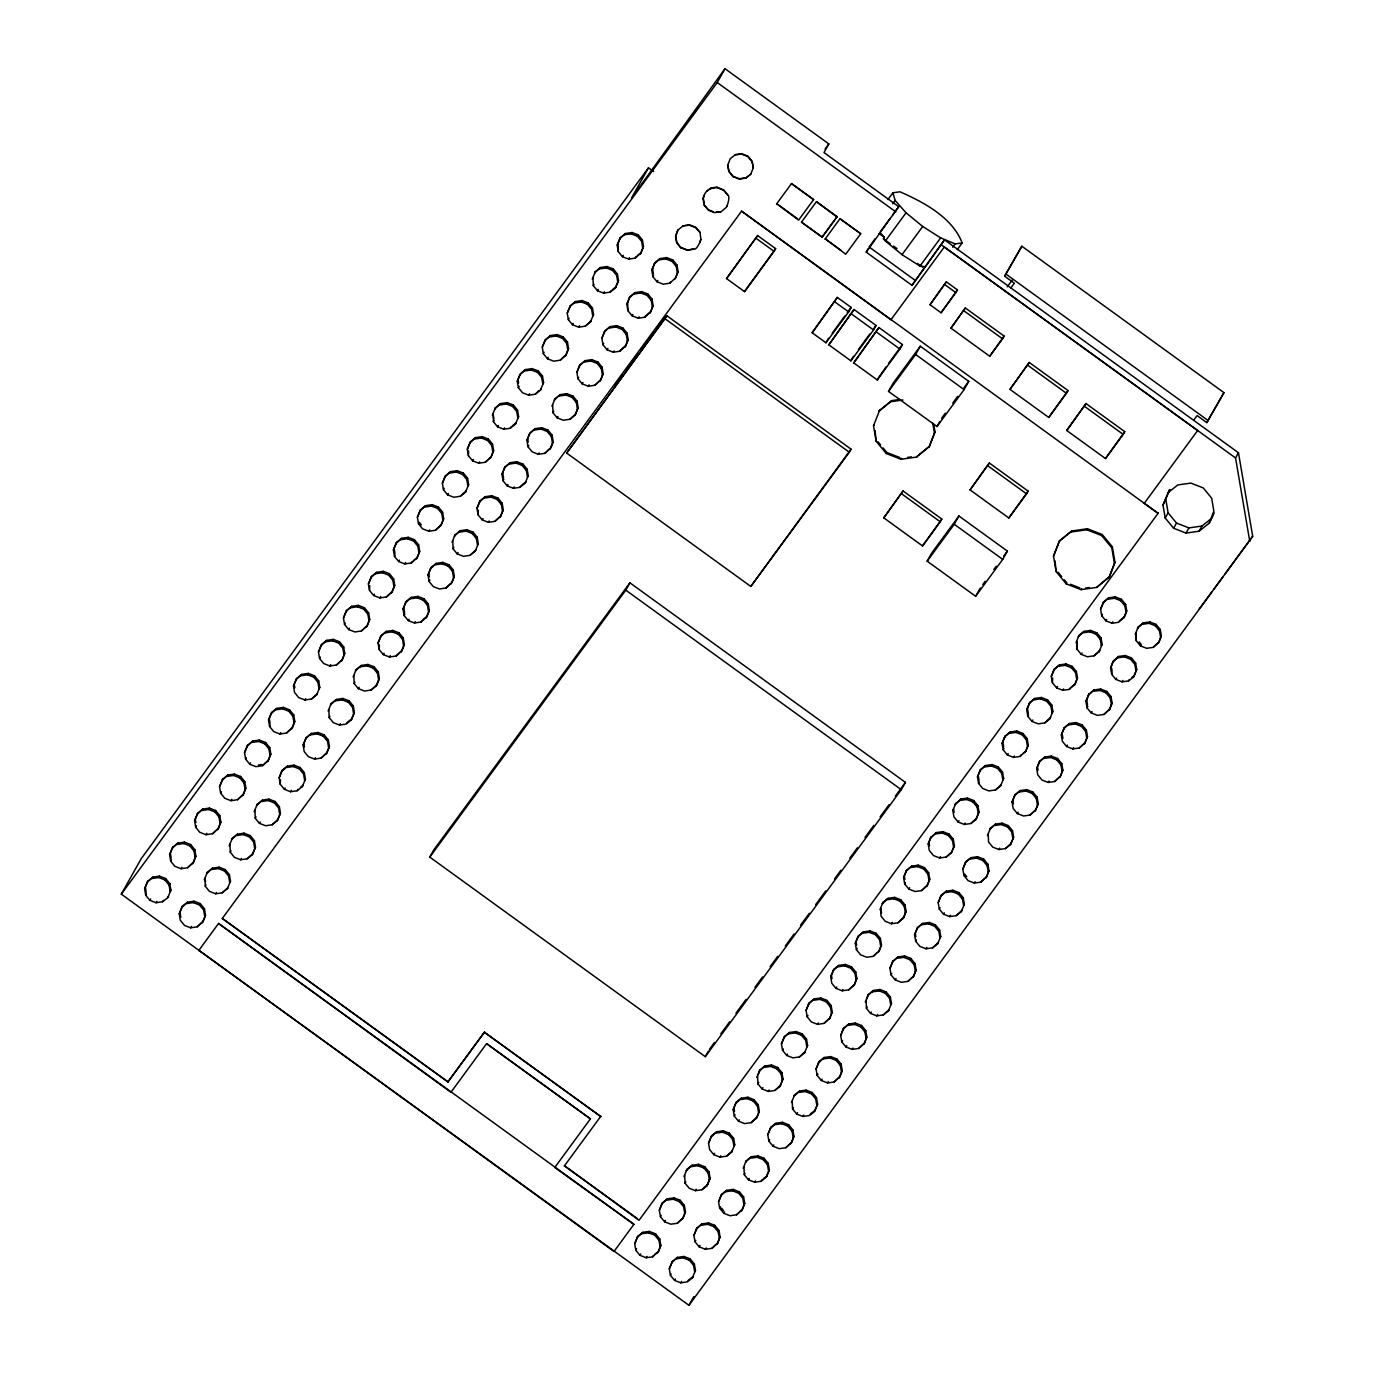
<?xml version="1.0" encoding="UTF-8"?>
<svg xmlns="http://www.w3.org/2000/svg" width="1374" height="1374" viewBox="0 0 1374 1374"><rect width="100%" height="100%" fill="white"/><g stroke="black" fill="none" stroke-linecap="round" stroke-linejoin="round"><path stroke-width="1.5" d="M675.871 235.469L678 229.836L675.51 236.225L676.609 242.666L680.817 247.767L687 250.188L693.509 249.261C698.181 250.618 703.127 232.653 699.709 242.477M726.365 207.319L721.092 211.699L714.583 212.626L708.383 210.222L704.192 205.104L703.093 198.663C704.038 191.776 709.826 187.053 717.194 187.311L723.377 189.715L727.585 194.833C731.552 196.413 724.922 211.184 726.983 205.705M727.722 165.12L730.212 158.731L735.296 154.712L741.823 153.785L748.006 156.189L752.196 161.308L753.296 167.748L750.788 174.12L745.721 178.156L739.195 179.084L733.012 176.679L728.821 171.561L727.722 165.12L729.01 171.218L733.201 176.336L739.401 178.74L744.279 178.036M634.685 1243.779L637.759 1236.342L642.843 1232.323L649.37 1231.396L655.535 1233.818L659.743 1238.919L660.842 1245.376L658.541 1251.405L652.684 1256.815L646.175 1257.742L639.975 1255.338L635.784 1250.22L634.685 1243.779L637.759 1236.342M659.314 1210.236L662.388 1202.817L667.472 1198.798L673.981 1197.87L680.164 1200.275L684.372 1205.393L685.471 1211.834L683.17 1217.862L677.313 1223.272L670.787 1224.2L664.604 1221.795L660.413 1216.677L659.314 1210.236L662.388 1202.817M683.943 1176.694L687 1169.274L692.101 1165.255L698.61 1164.328L704.793 1166.749L709.001 1171.85L710.1 1178.291L707.009 1185.71L701.925 1189.747L695.416 1190.674L689.233 1188.27L685.025 1183.151L684.716 1175.32M708.555 1143.168L711.629 1135.731L716.73 1131.729L723.239 1130.785L729.422 1133.207L733.63 1138.307L734.729 1144.765L731.638 1152.168L726.554 1156.204L720.045 1157.131L713.862 1154.727L709.654 1149.609L708.555 1143.168L711.629 1135.731M669.293 1268.837L672.367 1261.418L677.468 1257.399L683.977 1256.471L690.16 1258.893L694.368 1263.994L695.467 1270.435L692.376 1277.854L687.292 1281.873L680.783 1282.818L674.6 1280.413L670.392 1275.295L669.293 1268.837L672.367 1261.418M733.184 1109.625L736.258 1102.206L741.342 1098.187L747.868 1097.259L754.034 1099.681L758.242 1104.782L759.341 1111.223L757.04 1117.251L751.183 1122.661L744.674 1123.589L738.473 1121.184L734.283 1116.083L733.184 1109.625L736.258 1102.206M693.922 1235.312L696.996 1227.875L702.08 1223.873L708.606 1222.929L714.772 1225.35L718.98 1230.451L720.079 1236.909L717.778 1242.938L711.921 1248.348L705.412 1249.275L699.211 1246.871L695.021 1241.753L693.922 1235.312L696.996 1227.875M756.816 1077.439L759.891 1070.003L764.992 1065.984L771.501 1065.056L777.684 1067.478L781.892 1072.579L782.991 1079.019L779.9 1086.439L774.816 1090.475L768.306 1091.403L762.123 1088.998L757.916 1083.88L757.606 1076.048M758.173 1074.537L759.891 1070.003M718.55 1201.769L721.625 1194.35L726.709 1190.331L733.218 1189.403L739.401 1191.825L743.609 1196.926L744.708 1203.366L742.407 1209.395L736.55 1214.805L730.023 1215.732L723.84 1213.328L719.65 1208.227L718.55 1201.769L721.625 1194.35M781.445 1043.896L784.52 1036.477L789.603 1032.458L796.13 1031.531L802.313 1033.935L806.504 1039.036L807.603 1045.494L804.529 1052.913L799.445 1056.932L792.935 1057.86L786.752 1055.455L782.545 1050.337L781.445 1043.896L784.52 1036.477M743.179 1168.244L746.237 1160.807L751.338 1156.788L757.847 1155.86L764.03 1158.282L768.238 1163.383L769.337 1169.824L766.245 1177.243L761.162 1181.279L754.652 1182.207L748.469 1179.802L744.261 1174.684L743.952 1166.852M806.074 1010.354L809.149 1002.934L814.232 998.915L820.759 997.988L826.925 1000.409L831.133 1005.51L832.232 1011.951L829.93 1017.979L824.074 1023.39L817.547 1024.334L811.364 1021.93L807.173 1016.812L806.074 1010.354L809.149 1002.934M767.791 1134.701L770.866 1127.281L775.966 1123.262L782.476 1122.318L788.659 1124.739L792.867 1129.84L793.966 1136.298L791.647 1142.326L785.791 1147.737L779.281 1148.664L773.098 1146.259L768.89 1141.141L767.791 1134.701L770.866 1127.281M830.703 976.828L833.778 969.391L838.861 965.372L845.371 964.445L851.554 966.867L855.762 971.968L856.861 978.425L854.542 984.454L848.703 989.864L842.176 990.791L835.993 988.387L831.802 983.269L830.703 976.828L833.778 969.391M791.441 1102.498L794.516 1095.078L799.599 1091.059L806.109 1090.132L812.292 1092.553L816.5 1097.654L817.599 1104.095L814.507 1111.514L809.441 1115.533L802.914 1116.478L796.731 1114.074L792.54 1108.955L792.214 1101.124M855.315 943.285L858.389 935.866L863.49 931.847L870 930.919L876.183 933.324L880.391 938.442L881.49 944.883L879.171 950.911L873.314 956.321L866.805 957.249L860.622 954.844L856.414 949.726L855.315 943.285L858.389 935.866M816.053 1068.972L819.127 1061.535L824.228 1057.516L830.738 1056.589L836.921 1059.011L841.128 1064.111L842.228 1070.552L839.909 1076.598L834.052 1082.008L827.543 1082.935L821.36 1080.531L817.152 1075.413L816.053 1068.972L819.127 1061.535M879.944 909.743L883.018 902.323L888.102 898.304L894.629 897.377L900.812 899.798L905.002 904.899L906.101 911.34L903.8 917.385L897.943 922.796L891.434 923.723L885.251 921.319L881.043 916.2L880.717 908.369L881.541 913.195M840.682 1035.429L843.756 1028.01L848.84 1023.991L855.367 1023.063L861.55 1025.468L865.74 1030.569L866.839 1037.026L864.538 1043.055L858.681 1048.465L852.172 1049.392L845.989 1046.988L841.781 1041.87L840.682 1035.429L843.756 1028.01M903.594 877.557L906.651 870.137L911.752 866.118L918.261 865.173L924.444 867.595L928.652 872.696L929.751 879.154L927.433 885.182L921.593 890.592L915.067 891.52L908.884 889.115L904.693 883.997L903.594 877.557L906.651 870.137M865.311 1001.886L868.385 994.467L873.469 990.448L879.995 989.52L886.161 991.942L890.369 997.043L891.468 1003.484L888.394 1010.903L883.31 1014.922L876.784 1015.867L870.601 1013.462L866.41 1008.344L866.084 1000.512M866.668 999.001L868.385 994.467M889.94 968.361L893.014 960.924L898.098 956.922L904.607 955.978L910.79 958.399L914.998 963.5L916.097 969.958L913.779 975.987L907.939 981.397L901.413 982.324L895.23 979.92L891.039 974.801L889.94 968.361L893.014 960.924M914.552 934.818L917.626 927.398L922.727 923.38L929.236 922.452L935.419 924.857L939.627 929.975L940.726 936.415L937.635 943.835L932.551 947.854L926.042 948.781L919.859 946.377L915.651 941.276L914.552 934.818L917.626 927.398M977.464 776.945L980.538 769.526L985.622 765.507L992.148 764.579L998.314 766.984L1002.522 772.085L1003.621 778.543L1000.53 785.962L995.463 789.981L988.936 790.909L982.754 788.504L978.563 783.386L977.464 776.945L980.538 769.526M951.306 853.031L954.38 845.611L953.281 839.171L949.073 834.07L942.89 831.648L936.381 832.575L930.524 837.985L928.206 844.014L929.305 850.472L933.513 855.573L939.696 857.994L946.205 857.05L951.306 853.031L954.38 845.611M938.202 902.632L941.276 895.195L946.36 891.176L952.886 890.249L959.052 892.671L963.26 897.772L964.359 904.212L961.268 911.632L956.201 915.668L949.674 916.595L943.491 914.191L939.301 909.073L938.202 902.632L941.276 895.195M1002.093 743.403L1005.15 735.983L1010.251 731.964L1016.76 731.037L1022.943 733.458L1027.151 738.559L1028.25 745L1025.931 751.028L1020.092 756.439L1013.565 757.383L1007.382 754.979L1003.192 749.861L1002.093 743.403L1005.15 735.983M955.926 803.069L952.835 810.488L953.934 816.929L958.125 822.047L964.325 824.452L970.834 823.524L975.918 819.505L978.992 812.068L977.893 805.628L973.685 800.527L967.519 798.105L960.993 799.033L955.153 804.443L960.993 799.033M975.918 819.505L978.992 812.068M962.831 869.089L965.888 861.67L970.989 857.651L977.498 856.706L983.681 859.128L987.889 864.229L988.988 870.687L986.669 876.715L980.83 882.125L974.303 883.053L968.12 880.648L963.93 875.53L962.831 869.089L965.888 861.67M1026.704 709.877L1029.779 702.44L1034.88 698.421L1041.389 697.494L1047.572 699.916L1051.78 705.017L1052.879 711.457L1049.788 718.877L1044.704 722.913L1038.194 723.84L1032.011 721.436L1027.804 716.318L1026.704 709.877L1029.779 702.44M987.442 835.547L990.517 828.127L995.618 824.108L1002.127 823.181L1008.31 825.602L1012.518 830.703L1013.617 837.144L1010.525 844.563L1005.442 848.582L998.932 849.527L992.749 847.123L988.541 842.004L988.232 834.173M1051.333 676.334L1054.408 668.915L1059.491 664.896L1066.018 663.968L1072.184 666.373L1076.392 671.474L1077.491 677.932L1075.189 683.96L1069.333 689.37L1062.823 690.298L1056.623 687.893L1052.432 682.775L1051.333 676.334L1054.408 668.915M1012.071 802.021L1015.146 794.584L1020.229 790.565L1026.756 789.638L1032.922 792.059L1037.13 797.16L1038.229 803.601L1035.927 809.647L1030.071 815.057L1023.561 815.984L1017.361 813.58L1013.17 808.462L1012.071 802.021L1015.146 794.584M1075.962 642.792L1079.037 635.372L1084.12 631.353L1090.647 630.426L1096.813 632.847L1101.021 637.948L1102.12 644.389L1099.028 651.808L1093.962 655.827L1087.435 656.772L1081.252 654.368L1077.061 649.249L1076.735 641.418L1077.061 649.249M1036.7 768.478L1039.774 761.059L1044.858 757.04L1051.385 756.112L1057.551 758.517L1061.759 763.618L1062.858 770.075L1060.556 776.104L1054.7 781.514L1048.173 782.441L1041.99 780.037L1037.799 774.919L1036.7 768.478L1039.774 761.059M1100.591 609.266L1103.648 601.829L1108.749 597.827L1115.259 596.883L1121.442 599.304L1125.649 604.405L1126.749 610.863L1124.43 616.892L1118.591 622.302L1112.064 623.229L1105.881 620.825L1101.69 615.707L1100.591 609.266L1103.648 601.829M1061.329 734.935L1064.386 727.516L1069.487 723.497L1075.997 722.569L1082.18 724.991L1086.387 730.092L1087.487 736.533L1085.168 742.561L1079.329 747.971L1072.802 748.916L1066.619 746.511L1062.428 741.393L1061.329 734.935L1064.386 727.516M1085.941 701.41L1089.015 693.973L1094.116 689.954L1100.626 689.027L1106.809 691.448L1111.016 696.549L1112.116 703.007L1109.797 709.036L1103.94 714.446L1097.431 715.373L1091.248 712.969L1087.04 707.85L1085.941 701.41L1089.015 693.973M1112.871 661.821L1110.57 667.867L1111.669 674.308L1115.86 679.426L1122.06 681.83L1128.569 680.903L1133.653 676.884L1136.727 669.464L1135.628 663.024L1131.42 657.906L1125.254 655.501L1118.728 656.428L1112.871 661.821L1118.728 656.428M1111.343 666.493L1113.644 660.447M1135.199 634.341L1138.273 626.905L1143.357 622.886L1149.883 621.958L1156.049 624.38L1160.257 629.481L1161.356 635.922L1159.055 641.967L1153.198 647.377L1146.672 648.305L1140.489 645.9L1136.298 640.782L1135.972 632.95L1136.298 640.782M703.093 198.663L704.055 196.276M933.685 424.154L934.99 431.865L929.459 446.361L916.681 457.061L901.069 459.277L886.23 453.506L876.148 441.243L873.521 425.785L879.618 410.259L891.829 400.607L899.626 399.49M928.893 447.392L934.99 431.865M1053.497 556.144L1059.594 540.617L1071.806 530.965L1087.418 528.732L1102.257 534.538L1112.339 546.783L1114.984 562.241L1109.453 576.736L1096.675 587.419L1081.046 589.652L1066.207 583.864L1056.125 571.601L1053.497 556.144L1059.594 540.617M1108.87 577.767L1114.984 562.241M1211.164 519.698L1209.223 523.168L1199.055 531.223L1186.002 533.095L1173.619 528.251L1165.204 518.015L1162.988 505.1L1169.549 489.556M1162.988 505.1L1169.858 489.556M194.593 820.673L197.701 813.185L202.854 809.08L209.415 808.101L215.615 810.488L219.806 815.624L220.853 822.116L218.483 828.23L212.592 833.709L206.031 834.705L199.831 832.318L195.64 827.182L194.593 820.673L197.701 813.185M219.565 786.667L222.691 779.161L227.844 775.073L234.387 774.077L240.587 776.482L244.778 781.6L245.843 788.109L243.473 794.224L237.565 799.702L231.004 800.681L224.804 798.294L220.63 793.159L219.565 786.667L222.691 779.161M244.538 752.643L247.663 745.137L252.816 741.05L259.36 740.071L265.56 742.475L269.751 747.593L270.815 754.086L268.445 760.2L262.537 765.679L255.993 766.658L249.793 764.27L245.602 759.135L244.538 752.643L247.663 745.137M229.2 845.749L232.326 838.26L237.479 834.155L244.022 833.176L250.223 835.564L254.413 840.699L255.478 847.191L252.318 854.697L247.2 858.784L240.639 859.763L234.439 857.376L230.265 852.241L229.973 844.357M293.504 685.969L296.629 678.481L301.765 674.376L308.326 673.397L314.526 675.785L318.716 680.92L319.764 687.412L316.621 694.918L311.503 699.005L304.942 699.984L298.742 697.597L294.551 692.479L293.504 685.969L296.629 678.481M254.173 811.725L257.299 804.237L262.451 800.132L269.012 799.153L275.195 801.54L279.386 806.675L280.451 813.168L277.308 820.673L272.172 824.761L265.629 825.757L259.428 823.352L255.238 818.234L254.963 810.351M318.476 651.946L321.602 644.458L326.754 640.353L333.315 639.374L339.498 641.761L343.689 646.896L344.754 653.389L342.384 659.503L336.475 664.982L329.915 665.978L323.732 663.573L319.541 658.455L318.476 651.946L321.602 644.458M279.162 777.701L282.271 770.213L287.424 766.125L293.984 765.146L300.167 767.534L304.358 772.669L305.423 779.161L302.28 786.649L297.162 790.737L290.601 791.733L284.401 789.329L280.21 784.211L279.162 777.701L282.271 770.213M343.466 617.939L346.574 610.434L351.727 606.329L358.27 605.367L364.471 607.755L368.661 612.89L369.726 619.365L367.356 625.479L361.448 630.975L354.904 631.954L348.704 629.567L344.513 624.431L343.466 617.939L346.574 610.434M328.111 711.045L331.237 703.54L336.39 699.452L342.933 698.456L349.133 700.86L353.324 705.978L354.389 712.488L351.246 719.976L346.111 724.081L339.55 725.06L333.367 722.672L329.176 717.537L328.884 709.654M353.084 677.021L356.209 669.533L361.362 665.428L367.923 664.449L374.123 666.837L378.297 671.955L379.361 678.464L376.218 685.952L371.083 690.057L364.539 691.036L358.339 688.649L354.149 683.513L353.874 675.63M417.387 517.242L420.513 509.737L425.665 505.649L432.226 504.653L438.409 507.058L442.6 512.176L443.665 518.685L441.294 524.799L435.386 530.278L428.825 531.257L422.642 528.87L418.452 523.734L417.387 517.242L420.513 509.737M378.073 642.998L381.199 635.509L386.334 631.405L392.895 630.443L399.078 632.83L403.269 637.948L404.334 644.44L401.981 650.555L396.073 656.033L389.512 657.012L383.312 654.625L379.138 649.49L378.073 642.998L381.199 635.509M442.376 483.219L445.485 475.73L450.638 471.626L457.181 470.664L463.382 473.051L467.572 478.169L468.637 484.661L465.494 492.167L460.376 496.254L453.815 497.251L447.615 494.846L443.424 489.728L442.376 483.219L445.485 475.73M452.012 542.301L455.12 534.812L460.273 530.725L466.834 529.729L473.034 532.116L477.207 537.251L478.272 543.761L475.129 551.249L470.011 555.336L463.45 556.333L457.25 553.945L453.059 548.81L452.785 540.927M476.984 508.294L480.11 500.789L485.262 496.701L491.806 495.722L497.989 498.109L502.18 503.245L503.262 509.737L500.892 515.851L494.983 521.33L488.423 522.309L482.222 519.922L478.049 514.786L476.984 508.294L480.11 500.789M592.228 279.111L595.354 271.623L600.507 267.518L607.068 266.539L613.268 268.926L617.441 274.061L618.506 280.554L615.363 288.059L610.228 292.147L603.684 293.143L597.484 290.756L593.293 285.62L593.018 277.737M617.218 245.104L620.344 237.599L625.496 233.511L632.04 232.515L638.24 234.902L642.431 240.038L643.479 246.547L641.126 252.661L635.217 258.14L628.657 259.119L622.456 256.732L618.266 251.597L617.218 245.104L620.344 237.599M626.853 304.186L629.962 296.698L635.114 292.593L641.675 291.614L647.875 294.002L652.066 299.137L653.114 305.629L650.744 311.743L644.853 317.222L638.292 318.201L632.092 315.814L627.901 310.679L626.853 304.186L629.962 296.698M651.826 270.163L654.951 262.674L660.104 258.57L666.648 257.591L672.848 259.978L677.038 265.113L678.103 271.605L675.733 277.72L669.825 283.199L663.264 284.195L657.081 281.79L652.89 276.672L651.826 270.163L654.951 262.674M657.768 1252.779L660.842 1245.376M682.38 1219.253L685.471 1211.834M707.009 1185.71L710.1 1178.291M756.267 1118.642L759.341 1111.223M717.005 1244.312L720.079 1236.909M779.9 1086.439L782.991 1079.019M741.617 1210.786L744.708 1203.366M766.245 1177.243L769.337 1169.824M829.157 1019.371L832.232 1011.951M790.874 1143.7L793.966 1136.298M853.769 985.828L856.861 978.425M814.507 1111.514L817.599 1104.095M878.398 952.302L881.49 944.883M928.206 844.014L931.297 836.611M839.136 1077.972L842.228 1070.552M903.027 918.759L906.101 911.34M863.765 1044.446L866.839 1037.026M926.66 886.556L929.751 879.154M913.006 977.361L916.097 969.958M1025.159 752.42L1028.25 745M985.897 878.106L988.988 870.687M1010.525 844.563L1013.617 837.144M1074.416 685.351L1077.491 677.932M1035.154 811.021L1038.229 803.601M1059.766 777.495L1062.858 770.075M1123.657 618.266L1126.749 610.863M1084.395 743.952L1087.487 736.533M1109.024 710.41L1112.116 703.007M1133.653 676.884L1136.727 669.464M1158.265 643.341L1161.356 635.922M1209.223 523.168L1213.86 511.059L1211.662 498.161L1203.229 487.925L1190.846 483.098L1177.793 484.936L1167.608 493.008M1214.118 512.777L1212.143 517.964L1201.958 526.036L1199.055 531.223M144.631 888.72L147.757 881.215L152.909 877.127L159.453 876.131L165.653 878.536L169.844 883.654L170.891 890.163L167.765 897.651L162.63 901.756L156.069 902.735L149.869 900.348L145.696 895.213L144.631 888.72L147.757 881.215M169.603 854.697L172.746 847.191L177.881 843.104L184.442 842.125L190.625 844.512L194.816 849.647L195.881 856.139L193.528 862.237L187.603 867.733L181.042 868.729L174.859 866.324L170.668 861.206L169.603 854.697L172.746 847.191M179.238 913.779L182.364 906.273L187.517 902.203L194.06 901.207L200.261 903.594L204.451 908.729L205.516 915.239L203.146 921.336L197.238 926.815L190.677 927.811L184.494 925.423L180.303 920.288L179.238 913.779L182.364 906.273M204.228 879.772L207.354 872.267L212.489 868.179L219.05 867.183L225.25 869.587L229.424 874.706L230.488 881.215L227.363 888.686L222.227 892.808L215.666 893.787L209.466 891.4L205.276 886.264L205.001 878.381L205.533 881.627M268.514 719.993L271.657 712.488L276.792 708.4L283.353 707.404L289.553 709.808L293.727 714.927L294.792 721.436L292.439 727.533L286.513 733.029L279.97 734.008L273.769 731.621L269.579 726.485L268.514 719.993L271.657 712.488M303.139 745.052L306.265 737.546L311.4 733.458L317.961 732.479L324.161 734.867L328.352 740.002L329.399 746.494L327.046 752.608L321.138 758.087L314.577 759.083L308.377 756.679L304.186 751.561L303.139 745.052L306.265 737.546M368.421 583.933L371.564 576.41L376.716 572.323L383.26 571.344L389.46 573.731L393.634 578.866L394.716 585.358L392.346 591.473L386.42 596.969L379.877 597.93L373.676 595.543L369.503 590.408L368.421 583.933L371.564 576.41M393.411 549.909L396.536 542.404L401.689 538.299L408.233 537.32L414.433 539.724L418.623 544.843L419.688 551.335L417.318 557.449L411.41 562.945L404.866 563.907L398.666 561.519L394.475 556.384L393.411 549.909L396.536 542.404M403.046 608.991L406.172 601.486L411.324 597.381L417.868 596.419L424.068 598.806L428.259 603.942L429.323 610.417L426.953 616.531L421.045 622.027L414.501 623.006L408.301 620.601L404.111 615.483L403.046 608.991L406.172 601.486M467.332 449.212L470.475 441.707L475.627 437.602L482.171 436.64L488.371 439.027L492.545 444.163L493.627 450.638L491.257 456.752L485.331 462.248L478.787 463.227L472.587 460.84L468.414 455.704L467.332 449.212L470.475 441.707M428.018 574.967L431.144 567.462L436.297 563.374L442.84 562.395L449.04 564.783L453.231 569.918L454.296 576.41L451.926 582.524L446.018 588.003L439.474 588.982L433.274 586.595L429.083 581.46L428.018 574.967L431.144 567.462M492.321 415.188L495.447 407.683L500.6 403.595L507.143 402.616L513.344 405.004L517.534 410.139L518.599 416.631L515.456 424.119L510.321 428.224L503.777 429.203L497.577 426.816L493.386 421.681L493.094 413.814L493.901 418.675M517.294 381.182L520.437 373.659L525.572 369.589L532.133 368.593L538.316 370.997L542.507 376.115L543.572 382.625L540.429 390.113L535.293 394.218L528.75 395.18L522.549 392.792L518.359 387.657L517.294 381.182L519.836 375.205M542.283 347.158L545.409 339.653L550.545 335.565L557.105 334.569L563.306 336.974L567.496 342.092L568.544 348.601L566.191 354.698L560.283 360.194L553.722 361.173L547.522 358.786L543.331 353.65L542.283 347.158L545.409 339.653M501.957 474.288L505.082 466.782L510.235 462.677L516.779 461.698L522.979 464.103L527.169 469.221L528.234 475.713L525.091 483.219L519.956 487.323L513.412 488.285L507.212 485.898L503.021 480.763L501.957 474.288L505.082 466.782M567.256 313.135L570.382 305.629L575.534 301.541L582.078 300.562L588.278 302.95L592.469 308.085L593.534 314.577L590.391 322.066L585.255 326.17L578.694 327.167L572.494 324.762L568.321 319.644L567.256 313.135L570.382 305.629M526.929 440.264L530.055 432.758L535.207 428.654L541.751 427.692L547.951 430.079L552.142 435.215L553.207 441.689L550.837 447.804L544.928 453.3L538.385 454.279L532.185 451.874L527.994 446.756L526.929 440.264L529.471 434.287M551.919 406.24L555.044 398.735L560.18 394.647L566.741 393.668L572.941 396.055L577.114 401.191L578.179 407.683L575.053 415.171L569.918 419.276L563.357 420.255L557.174 417.851L552.983 412.732L552.692 404.866M576.891 372.217L580.017 364.711L585.169 360.641L591.713 359.644L597.913 362.032L602.104 367.167L603.169 373.676L600.799 379.774L594.89 385.252L588.33 386.249L582.129 383.844L577.956 378.726L576.891 372.217L580.017 364.711M601.864 338.21L605.007 330.705L610.142 326.617L616.703 325.621L622.886 328.025L627.076 333.143L628.141 339.653L625.788 345.75L619.863 351.246L613.319 352.225L607.119 349.838L602.928 344.702L601.864 338.21L605.007 330.705M192.738 863.628L195.881 856.139M217.71 829.621L220.853 822.116M242.7 795.598L245.843 788.109M202.373 922.71L205.516 915.239M267.672 761.591L270.815 754.086M291.649 728.924L294.792 721.436M252.318 854.697L255.478 847.191M277.308 820.673L280.451 813.168M341.611 660.894L344.754 653.389M366.583 626.87L369.726 619.365M326.273 753.982L329.399 746.494M391.556 592.847L394.716 585.358M351.246 719.976L354.389 712.488M416.545 558.84L419.688 551.335M376.218 685.952L379.361 678.464M440.522 526.19L443.665 518.685M401.191 651.946L404.334 644.44M426.18 617.922L429.323 610.417M490.466 458.143L493.627 450.638M451.153 583.898L454.296 576.41M500.102 517.225L503.262 509.737M565.418 356.089L568.544 348.601M550.064 449.195L553.207 441.689M615.363 288.059L618.506 280.554M575.053 415.171L578.179 407.683M640.336 254.035L643.479 246.547M600.026 381.148L603.169 373.676M624.998 347.124L628.141 339.653M649.971 313.135L653.114 305.629M674.96 279.111L678.103 271.605M868.162 248.711L866.221 252.163L911.993 285.328L944.488 239.832L1238.472 452.767L1252.693 536.289L688.941 1305.3L121.307 894.148L141.196 858.698L648.476 167.834L653.663 171.595M146.984 882.589L152.909 877.127M145.696 895.213L146.468 893.839M152.119 878.518L158.68 877.522L159.453 876.131M171.956 848.582L177.881 843.104M170.668 861.206L171.441 859.815M149.869 900.348L150.659 898.957M177.109 844.495L183.652 843.499L184.442 842.125M196.929 814.576L202.854 809.08M170.891 890.163L170.118 891.554L169.071 885.045L164.88 879.91L165.653 878.536M195.64 827.182L196.43 825.791M156.069 902.735L156.842 901.361M202.081 810.471L208.642 809.492L209.415 808.101M221.918 780.552L227.844 775.073M195.108 857.531L194.043 851.021L189.852 845.903L190.625 844.512M169.071 885.045L169.844 883.654M220.63 793.159L221.403 791.768M181.042 868.729L181.832 867.337M162.63 901.756L163.403 900.365M227.053 776.447L233.614 775.468L234.387 774.077M246.891 746.529L252.816 741.05M220.08 823.507L219.016 817.015L214.842 811.879L215.615 810.488M167.765 897.651L168.538 896.26M194.043 851.021L194.816 849.647M245.602 759.135L246.375 757.761M206.031 834.705L206.804 833.314M270.867 713.862L276.792 708.4M187.603 867.733L193.528 862.237M252.043 742.441L258.587 741.462L259.36 740.071M245.053 789.483L244.005 782.991L239.815 777.856L240.587 776.482M269.579 726.485L270.352 725.111M219.016 817.015L219.806 815.624M249.793 764.27L250.566 762.879M231.004 800.681L231.794 799.29M276.019 709.774L282.563 708.795L283.353 707.404M295.839 679.855L301.765 674.376M212.592 833.709L218.483 828.23M270.043 755.477L268.978 748.985L264.787 743.849L265.56 742.475M244.005 782.991L244.778 781.6M300.992 675.768L307.553 674.771L308.326 673.397M320.829 645.849L326.754 640.353M237.565 799.702L243.473 794.224M294.019 722.81L292.954 716.318L288.763 711.182L289.553 709.808M319.541 658.455L320.314 657.064M268.978 748.985L269.751 747.593M279.97 734.008L280.743 732.617M325.982 641.744L332.525 640.765L333.315 639.374M345.801 611.825L351.727 606.329M262.537 765.679L268.445 760.2M181.591 907.664L187.517 902.203M319.764 687.412L318.991 688.803L317.926 682.294L313.753 677.176L314.526 675.785M292.954 716.318L293.727 714.927M344.513 624.431L345.286 623.04M207.354 872.267L206.581 873.641L212.489 868.179M304.942 699.984L305.715 698.61M286.513 733.029L292.439 727.533M350.954 607.72L357.498 606.758L358.27 605.367M370.774 577.801L376.716 572.323M343.964 654.78L342.916 648.27L338.725 643.152L339.498 641.761M186.744 903.577L193.287 902.598L194.06 901.207M317.926 682.294L318.716 680.92M369.503 590.408L369.743 585.788M348.704 629.567L349.477 628.176M205.276 886.264L206.048 884.89M232.326 838.26L231.553 839.634L237.479 834.155M329.915 665.978L330.705 664.587M311.503 699.005L317.394 693.527L316.621 694.918M375.926 573.697L382.47 572.735L383.26 571.344M395.764 543.778L401.689 538.299M368.953 620.756L367.888 614.264L363.698 609.146L364.471 607.755M211.716 869.553L218.277 868.574L219.05 867.183M342.916 648.27L343.689 646.896M394.475 556.384L395.248 555.01M204.743 916.613L203.678 910.12L199.488 904.985L200.261 903.594M373.676 595.543L374.467 594.152M230.265 852.241L231.038 850.867M257.299 804.237L256.526 805.611L262.451 800.132M419.74 511.128L425.665 505.649M336.475 664.982L342.384 659.503M400.916 539.69L407.46 538.711L408.233 537.32M190.677 927.811L191.467 926.419M393.926 586.732L392.861 580.257L388.67 575.122L389.46 573.731M236.689 835.547L243.25 834.55L244.022 833.176M418.452 523.734L419.225 522.36L421.32 524.92M367.888 614.264L368.661 612.89M230.488 881.215L229.716 882.589L228.651 876.097L224.477 870.961L225.25 869.587M398.666 561.519L399.439 560.128M203.678 910.12L204.451 908.729M255.238 818.234L256.011 816.843M379.877 597.93L380.65 596.539M424.892 507.04L431.436 506.044L432.226 504.653M444.712 477.104L450.638 471.626M361.448 630.975L367.356 625.479M197.238 926.815L203.146 921.336M215.666 893.787L216.439 892.413M261.678 801.523L268.239 800.527L269.012 799.153M281.498 771.604L287.424 766.125M418.915 552.726L417.833 546.234L413.66 541.098L414.433 539.724M443.424 489.728L444.214 488.337M392.861 580.257L393.634 578.866M254.688 848.582L253.64 842.073L249.45 836.938L250.223 835.564M228.651 876.097L229.424 874.706M280.21 784.211L280.468 779.573M386.42 596.969L392.346 591.473M404.866 563.907L405.639 562.533M449.865 473.017L456.408 472.038L457.181 470.664M469.702 443.098L475.627 437.602M259.428 823.352L260.201 821.978M305.492 738.937L311.4 733.458M442.892 520.076L441.827 513.567L437.636 508.432L438.409 507.058M222.227 892.808L228.136 887.312L227.363 888.686M240.639 859.763L241.412 858.389M286.651 767.499L293.194 766.52L293.984 765.146M417.833 546.234L418.623 544.843M468.414 455.704L468.654 451.067M495.447 407.683L494.674 409.074L500.6 403.595M279.678 814.559L278.613 808.049L274.422 802.931L275.195 801.54M447.615 494.846L448.388 493.472M253.64 842.073L254.413 840.699M331.237 703.54L330.464 704.931L336.39 699.452M428.825 531.257L429.615 529.883M411.41 562.945L412.183 561.554M474.837 438.993L481.398 438.014L482.171 436.64M284.401 789.329L285.174 787.955M468.637 484.661L467.864 486.053L466.799 479.56L462.609 474.425L463.382 473.051M247.2 858.784L253.108 853.306M310.627 734.85L317.188 733.871L317.961 732.479M441.827 513.567L442.6 512.176M493.386 421.681L494.159 420.289M305.423 779.161L304.65 780.535L303.585 774.043L299.395 768.925L300.167 767.534M472.587 460.84L473.377 459.448M329.176 717.537L329.949 716.163M198.663 950.636L218.552 923.465L450.93 1092.278L486.585 1043.639L590.425 1118.865L554.77 1167.488L633.912 1224.32L614.006 1251.491L198.852 950.293M278.613 808.049L279.386 806.675M356.209 669.533L355.437 670.907L361.362 665.428M435.386 530.278L441.294 524.799M499.827 404.969L506.371 404.008L507.143 402.616M519.647 375.05L525.572 369.589M492.837 452.029L491.772 445.537L487.581 440.419L488.371 439.027M272.172 824.761L278.08 819.282M290.601 791.733L291.374 790.342M335.617 700.826L342.16 699.847L342.933 698.456M466.799 479.56L467.572 478.169M518.359 387.657L519.149 386.283M218.552 923.465L633.912 1224.32M328.626 747.885L327.562 741.376L323.388 736.258L324.161 734.867M497.577 426.816L498.35 425.425M222.296 918.45L447.958 1081.905L222.296 918.45L741.582 211.149L890.919 319.798L944.299 247.011L1197.647 430.526L1144.267 503.313L1158.127 513.344L741.582 211.149M354.149 683.513L354.921 682.139M303.585 774.043L304.358 772.669M478.787 463.227L479.578 461.836M460.376 496.254L466.267 490.776L465.494 492.167M524.799 370.963L531.343 369.984L532.133 368.593M544.636 341.027L550.545 335.565M314.577 759.083L315.35 757.692M360.589 666.802L367.15 665.823L367.923 664.449M380.409 636.883L386.334 631.405M518.599 416.631L517.826 418.005L516.761 411.53L512.571 406.395L513.344 405.004M297.162 790.737L297.935 789.363M491.772 445.537L492.545 444.163M543.331 353.65L544.121 352.276M353.599 713.862L352.551 707.37L348.361 702.234L349.133 700.86M648.476 167.834L631.49 198.079L724.991 68.7L828.848 143.927L824.005 152.566L898.716 206.684L866.221 252.163M302.28 786.649L303.053 785.275L300.494 787.319M327.562 741.376L328.352 740.002M379.138 649.49L379.379 644.87M503.777 429.203L504.55 427.812M358.339 688.649L359.112 687.258M485.331 462.248L491.257 456.752M549.772 336.956L556.333 335.96L557.105 334.569M569.609 307.02L575.534 301.541M321.138 758.087L327.046 752.608M339.55 725.06L340.34 723.669M385.562 632.796L392.105 631.817L392.895 630.443M405.399 602.86L411.324 597.381M543.572 382.625L542.799 383.999L541.734 377.507L537.543 372.371L538.316 370.997M516.761 411.53L517.534 410.139M568.321 319.644L569.094 318.253M595.354 271.623L594.581 273.014L600.507 267.518M378.589 679.838L377.524 673.346L373.333 668.211L374.123 666.837M547.522 358.786L548.295 357.395M352.551 707.37L353.324 705.978M404.111 615.483L404.883 614.092M510.321 428.224L511.094 426.85M528.75 395.18L529.522 393.806M383.312 654.625L384.102 653.251M574.744 302.933L581.305 301.937L582.078 300.562M410.551 598.772L417.095 597.793L417.868 596.419M430.371 568.853L436.297 563.374M567.771 349.992L566.706 343.483L562.533 338.348L563.306 336.974M515.456 424.119L516.229 422.745L512.382 425.82M541.734 377.507L542.507 376.115M593.293 285.62L594.066 284.229M403.561 645.832L402.496 639.339L398.305 634.204L399.078 632.83M572.494 324.762L573.284 323.388M377.524 673.346L378.297 671.955M429.083 581.46L429.873 580.068M455.12 534.812L454.347 536.203L460.273 530.725M535.293 394.218L538.642 390.766M625.496 233.511L619.554 238.99M408.301 620.601L409.074 619.227M599.734 268.909L606.295 267.93L607.068 266.539M371.083 690.057L376.991 684.578M389.512 657.012L390.285 655.638M435.524 564.748L442.067 563.787L442.84 562.395M593.534 314.577L592.744 315.968L591.696 309.459L587.505 304.341L588.278 302.95M540.429 390.113L541.219 388.722M566.706 343.483L567.496 342.092M618.266 251.597L617.991 243.713M428.551 611.808L427.469 605.316L423.295 600.198L424.068 598.806M597.484 290.756L598.257 289.364M453.059 548.81L453.832 547.419M402.496 639.339L403.269 637.948M560.283 360.194L566.191 354.698M578.694 327.167L579.485 325.775M623.882 234.782L631.267 233.906L632.04 232.515M121.307 894.148L717.228 82.526L724.991 68.7M479.32 502.18L485.262 496.701M396.073 656.033L401.981 650.555M414.501 623.006L415.274 621.615M459.5 532.099L466.061 531.12L466.834 529.729M617.733 281.945L616.668 275.453L612.478 270.317L613.268 268.926M591.696 309.459L592.469 308.085M453.523 577.784L452.458 571.292L448.267 566.174L449.04 564.783M622.456 256.732L623.246 255.341M478.049 514.786L478.289 510.149M427.469 605.316L428.259 603.942M457.25 553.945L458.023 552.554M585.255 326.17L591.163 320.674L590.391 322.066M603.684 293.143L604.457 291.752M484.472 498.075L491.033 497.113L491.806 495.722M504.31 468.156L510.235 462.677M421.045 622.027L421.818 620.653M642.706 247.921L641.658 241.429L637.467 236.294L638.24 234.902M616.668 275.453L617.441 274.061M478.272 543.761L477.499 545.135L476.434 538.642L472.244 533.507L473.034 532.116M503.021 480.763L503.794 479.389M452.458 571.292L453.231 569.918M482.222 519.922L483.013 518.53M610.228 292.147L611.018 290.773M628.657 259.119L629.429 257.728M509.462 464.068L516.006 463.09L516.779 461.698M529.282 434.132L535.207 428.654M446.018 588.003L450.655 583.538M641.658 241.429L642.431 240.038M502.472 511.111L501.407 504.636L497.216 499.501L497.989 498.109M476.434 538.642L477.207 537.251M527.994 446.756L528.784 445.365M555.044 398.735L554.272 400.126L560.18 394.647M507.212 485.898L507.985 484.507M635.217 258.14L635.99 256.749M470.011 555.336L475.902 549.875L475.129 551.249M488.423 522.309L489.196 520.935M534.434 430.045L540.978 429.066L541.751 427.692M528.234 475.713L527.461 477.104L526.379 470.612L522.206 465.477L522.979 464.103M501.407 504.636L502.18 503.245M552.983 412.732L553.756 411.341M494.983 521.33L500.892 515.851M513.412 488.285L514.185 486.911M559.407 396.038L565.968 395.042L566.741 393.668M579.244 366.102L585.169 360.641M552.434 443.081L551.369 436.589L547.178 431.453L547.951 430.079M526.379 470.612L527.169 469.221M577.956 378.726L578.729 377.335M557.174 417.851L557.947 416.477M538.385 454.279L539.158 452.888M519.956 487.323L520.729 485.932M584.379 362.015L590.94 361.036L591.713 359.644M604.216 332.079L610.142 326.617M577.406 409.074L576.341 402.565L572.151 397.447L572.941 396.055M525.091 483.219L525.864 481.827L522.017 484.902M551.369 436.589L552.142 435.215M602.928 344.702L603.701 343.328M582.129 383.844L582.919 382.47M544.928 453.3L549.566 448.834M609.369 327.991L615.93 327.012L616.703 325.621M629.189 298.072L635.114 292.593M602.379 375.05L601.331 368.558L597.14 363.423L597.913 362.032M576.341 402.565L577.114 401.191M627.901 310.679L627.626 302.795M607.119 349.838L607.892 348.446M588.33 386.249L589.102 384.857M569.918 419.276L575.826 413.797M634.341 293.967L640.902 292.988L641.675 291.614M660.104 258.57L654.179 264.048M627.368 341.027L626.304 334.535L622.113 329.399L622.886 328.025M601.331 368.558L602.104 367.167M652.89 276.672L653.663 275.281M632.092 315.814L632.864 314.423M683.101 225.817L689.422 225.233L695.605 227.637L700.001 232.395L695.794 227.277L689.611 224.872L683.101 225.817L677.811 230.179M613.319 352.225L614.092 350.851M594.89 385.252L600.799 379.774M658.49 259.858L665.875 258.965L666.648 257.591M652.341 307.02L651.276 300.511L647.102 295.376L647.875 294.002M626.304 334.535L627.076 333.143M657.081 281.79L657.854 280.416M638.292 318.201L639.065 316.827M619.863 351.246L620.636 349.855M677.33 272.997L676.266 266.487L672.075 261.369L672.848 259.978M704.192 205.104L708.589 209.879L713.226 211.682M680.817 247.767L676.815 242.322L675.716 235.864M651.276 300.511L652.066 299.137M566.672 453.059L666.922 315.797L851.056 449.161L849.321 452.269L750.805 586.44L566.672 453.059L666.922 315.797M735.296 154.712L741.617 154.128L747.817 156.533L752.007 161.651L753.296 167.748M710.478 188.599L717.194 187.311M644.853 317.222L645.625 315.831M676.266 266.487L677.038 265.113M687 250.188L693.715 248.9M669.825 283.199L670.598 281.825M727.585 194.833L723.377 189.715M721.092 211.699L716.404 212.043M745.721 178.156L750.788 174.12M726.52 278.578L757.624 235.572L775.623 248.608L774.077 251.373L744.519 291.614L726.52 278.578L757.624 235.572M776.516 204.056L791.493 183.584L813.597 199.608L798.62 220.08L776.705 203.713L797.126 218.5M791.493 183.584L813.597 199.608M744.519 291.614L775.623 248.608M429.77 857.101L433.875 849.767L629.91 582.816L905.432 782.373L901.31 789.707L705.291 1056.675L429.77 857.101L625.788 590.133L629.91 582.816M801.471 222.141L822.167 237.118L801.471 222.141L816.448 201.669L837.127 216.645L822.167 237.118M816.448 201.669L836.938 217.006M825.018 239.179L839.978 218.724L860.708 233.735L845.731 254.207L825.207 238.836L840.751 250.102M839.978 218.724L860.708 233.735M812.154 332.766L837.333 297.419L851.159 307.415L848.634 311.915L825.963 342.779L812.154 332.766L837.333 297.419M825.963 342.779L828.488 338.296M828.814 344.84L854.01 309.493L876.08 325.466L873.555 329.966L850.884 360.83L828.814 344.84L854.01 309.493M850.884 360.83L853.409 356.347M853.735 362.891L878.931 327.544L902.426 344.565L899.901 349.048L877.23 379.911L853.735 362.891L878.931 327.544M484.404 1032.269L600.696 1116.495L484.404 1032.269L447.958 1081.905M486.585 1043.639L590.425 1118.865M911.993 285.328L944.488 239.832M750.805 586.44L851.056 449.161M877.23 379.911L886.058 366.858M929.992 304.736L946.342 281.842L957.42 289.862L955.875 292.628L941.087 312.774L929.992 304.736L946.342 281.842M888.531 391.418L893.186 383.123L920.288 346.214L968.739 381.319L964.084 389.615L936.999 426.507L888.531 391.418L915.634 354.509L920.288 346.214M879.618 410.259L879.034 411.29L891.829 400.607M873.521 425.785L874.104 424.755M941.087 312.774L957.42 289.862M876.148 441.243L875.083 430.543M950.963 328.163L965.321 307.965L1004.085 336.046L1002.539 338.811L989.727 356.244L950.963 328.163L965.321 307.965M886.23 453.506L886.814 452.475L883.035 447.872M901.069 459.277L901.653 458.246M1010.886 287.939L1014.356 283.216L1004.652 276.191L1021.827 246.221L1223.959 392.638L1206.784 422.608L1197.098 415.583L1193.628 420.307M1004.652 276.191L1021.827 246.221M916.681 457.061L917.265 456.013M883.774 517.861L903.061 490.965L941.825 519.046L940.28 521.794L922.555 545.942L883.774 517.861L903.061 490.965M936.999 426.507L939.782 421.543M989.727 356.244L1004.085 336.046M1158.316 513L639.03 1220.284L564.439 1165.787L637.519 1218.704M1009.959 389.374L1029.246 362.461L1068.01 390.542L1066.464 393.308L1048.74 417.456L1009.959 389.374L1029.246 362.461M922.555 545.942L941.825 519.046M927.158 561.176L931.812 552.88L958.915 515.989L1007.382 551.094L1002.728 559.39L975.643 596.299L927.158 561.176L954.26 524.284L958.915 515.989M970.061 489.9L989.332 463.004L1028.113 491.102L1026.567 493.867L1008.842 517.998L970.061 489.9L989.332 463.004M1048.74 417.456L1068.01 390.542M705.291 1056.675L708.383 1051.179M1008.842 517.998L1028.113 491.102M1066.722 430.474L1085.992 403.561L1124.756 431.642L1123.211 434.407L1105.486 458.555L1066.722 430.474L1085.992 403.561M975.643 596.299L980.297 588.003M636.986 1237.734L642.843 1232.323M635.784 1250.22L636.557 1248.846M642.07 1233.715L648.597 1232.787L649.37 1231.396M661.598 1204.191L667.472 1198.798M660.413 1216.677L661.186 1215.303M687 1169.274L686.227 1170.665L692.101 1165.255M639.975 1255.338L640.765 1253.947M666.699 1200.172L673.208 1199.244L673.981 1197.87M660.07 1246.75L658.97 1240.31L654.763 1235.209L655.535 1233.818M685.025 1183.151L685.815 1181.76M664.604 1221.795L665.377 1220.421M710.856 1137.122L716.73 1131.729M646.175 1257.742L646.948 1256.368M691.328 1166.646L697.837 1165.702L698.61 1164.328M684.699 1213.208L683.599 1206.767L679.391 1201.666L680.164 1200.275M658.97 1240.31L659.743 1238.919M715.94 1133.103L722.466 1132.176L723.239 1130.785M735.485 1103.58L741.342 1098.187M652.684 1256.815L653.457 1255.424M709.327 1179.682L708.228 1173.224L704.02 1168.123L704.793 1166.749M683.599 1206.767L684.372 1205.393M734.283 1116.083L735.056 1114.692M713.862 1154.727L714.635 1153.353M1105.486 458.555L1124.756 431.642M759.118 1071.394L764.992 1065.984M677.313 1223.272L683.17 1217.862M695.416 1190.674L696.189 1189.283M740.569 1099.561L747.095 1098.633L747.868 1097.259M734.729 1144.765L733.939 1146.139L732.84 1139.699L728.632 1134.598L729.422 1133.207M757.916 1083.88L758.706 1082.506M708.228 1173.224L709.001 1171.85M738.473 1121.184L739.264 1119.81M783.747 1037.851L789.603 1032.458M764.219 1067.375L770.728 1066.447L771.501 1065.056M701.925 1189.747L707.782 1184.336M720.045 1157.131L720.818 1155.757M1059.011 541.648L1071.806 530.965M758.568 1112.596L757.469 1106.156L753.261 1101.055L754.034 1099.681M782.545 1050.337L783.317 1048.963M732.84 1139.699L733.63 1138.307M762.123 1088.998L762.896 1087.607M808.376 1004.325L814.232 998.915M788.831 1033.832L795.357 1032.904L796.13 1031.531M726.554 1156.204L732.411 1150.794L731.638 1152.168M782.201 1080.411L781.119 1073.97L776.911 1068.869L777.684 1067.478M1056.125 571.601L1055.06 560.918M807.173 1016.812L807.946 1015.42M757.469 1106.156L758.242 1104.782M786.752 1055.455L787.525 1054.081M768.306 1091.403L769.079 1090.011M813.46 1000.306L819.969 999.362L820.759 997.988M832.988 970.783L838.861 965.372M751.183 1122.661L757.04 1117.251M807.603 1045.494L806.83 1046.868L805.731 1040.427L801.523 1035.326L802.313 1033.935M671.594 1262.809L677.468 1257.399M781.119 1073.97L781.892 1072.579M1071.222 531.996L1086.851 529.78L1087.418 528.732M670.392 1275.295L671.165 1273.904M857.616 937.24L863.49 931.847M774.816 1090.475L780.672 1085.065M838.088 966.764L844.598 965.836L845.371 964.445M831.459 1013.342L830.36 1006.884L826.152 1001.783L826.925 1000.409M696.223 1229.266L702.08 1223.873M676.678 1258.79L683.204 1257.845L683.977 1256.471M856.414 949.726L857.204 948.352M883.018 902.323L882.245 903.714L888.102 898.304M805.731 1040.427L806.504 1039.036M835.993 988.387L836.766 986.996M695.021 1241.753L695.794 1240.379M799.445 1056.932L805.301 1051.522L804.529 1052.913M817.547 1024.334L818.337 1022.943M862.717 933.221L869.227 932.293L870 930.919M674.6 1280.413L675.373 1279.022M1066.207 583.864L1066.791 582.834L1064.266 579.776M856.088 979.799L854.989 973.359L850.781 968.258L851.554 966.867M701.307 1225.247L707.833 1224.32L708.606 1222.929M720.835 1195.724L726.709 1190.331M830.36 1006.884L831.133 1005.51M695.467 1270.435L694.677 1271.826L693.578 1265.368L689.37 1260.267L690.16 1258.893M719.65 1208.227L720.423 1206.836M746.237 1160.807L745.464 1162.198L751.338 1156.788M905.878 871.511L911.752 866.118M842.176 990.791L842.949 989.417M887.329 899.695L893.856 898.751L894.629 897.377M824.074 1023.39L829.93 1017.979M699.211 1246.871L700.001 1245.497M880.7 946.257L879.618 939.816L875.41 934.715L876.183 933.324M680.783 1282.818L681.556 1281.427M725.936 1191.705L732.445 1190.777L733.218 1189.403M904.693 883.997L905.466 882.623M854.989 973.359L855.762 971.968M719.306 1238.283L718.207 1231.843L713.999 1226.742L714.772 1225.35M1114.4 563.271L1111.772 547.831L1101.673 535.568L1102.257 534.538M744.261 1174.684L745.052 1173.293M693.578 1265.368L694.368 1263.994M910.979 867.492L917.489 866.565L918.261 865.173M930.524 837.985L936.381 832.575M848.703 989.864L854.542 984.454M723.84 1213.328L724.613 1211.954M905.329 912.731L904.229 906.273L900.022 901.172L900.812 899.798M705.412 1249.275L706.184 1247.901M770.093 1128.655L775.966 1123.262M750.565 1158.179L757.074 1157.251L757.847 1155.86M879.618 939.816L880.391 938.442M952.835 810.488L953.608 809.097L954.157 812.326M908.884 889.115L909.657 887.741M743.935 1204.74L742.836 1198.3L738.628 1193.199L739.401 1191.825M794.516 1095.078L793.725 1096.452L799.599 1091.059M768.89 1141.141L769.663 1139.767M692.376 1277.854L693.149 1276.463L688.065 1280.499M718.207 1231.843L718.98 1230.451M935.591 833.966L942.117 833.022L942.89 831.648M873.314 956.321L876.629 952.921M891.434 923.723L892.207 922.332M748.469 1179.802L749.242 1178.411M928.979 880.528L927.879 874.087L923.671 868.986L924.444 867.595M1081.046 589.652L1081.63 588.622M775.176 1124.636L781.703 1123.709L782.476 1122.318M711.921 1248.348L717.778 1242.938M904.229 906.273L905.002 904.899M768.564 1171.215L767.465 1164.757L763.257 1159.656L764.03 1158.282M792.54 1108.955L793.313 1107.564M742.836 1198.3L743.609 1196.926M979.748 770.9L985.622 765.507M960.22 800.424L966.746 799.496L967.519 798.105M897.943 922.796L903.8 917.385M773.098 1146.259L773.871 1144.886M953.59 847.002L952.491 840.544L948.283 835.444L949.073 834.07M798.826 1092.45L805.336 1091.506L806.109 1090.132M818.354 1062.926L824.228 1057.516M736.55 1214.805L742.407 1209.395M754.652 1182.207L755.425 1180.816M978.563 783.386L979.336 782.012M927.879 874.087L928.652 872.696M1111.772 547.831L1112.339 546.783M958.125 822.047L958.915 820.656M793.176 1137.672L792.077 1131.231L787.869 1126.13L788.659 1124.739M817.152 1075.413L817.942 1074.039M767.465 1164.757L768.238 1163.383M939.696 857.994L940.469 856.603M984.849 766.881L991.358 765.953L992.148 764.579M1004.377 737.374L1010.251 731.964M688.941 1305.3L693.87 1296.541M921.593 890.592L927.433 885.182M796.731 1114.074L797.504 1112.682M978.219 813.46L977.12 807.019L972.912 801.901L973.685 800.527M842.983 1029.384L848.84 1023.991M823.455 1058.907L829.965 1057.98L830.738 1056.589M761.162 1181.279L761.952 1179.888M952.491 840.544L953.281 839.171M1003.192 749.861L1003.965 748.469M816.826 1105.486L815.727 1099.028L811.519 1093.927L812.292 1092.553M841.781 1041.87L842.554 1040.496M1096.675 587.419L1109.453 576.736M1029.006 703.832L1034.88 698.421M792.077 1131.231L792.867 1129.84M964.325 824.452L965.098 823.06M1009.478 733.355L1015.987 732.411L1016.76 731.037M946.205 857.05L950.808 852.653M821.36 1080.531L822.133 1079.14M1003.621 778.543L1002.848 779.917L1001.749 773.476L997.541 768.375L998.314 766.984M867.612 995.858L873.469 990.448M802.914 1116.478L803.687 1115.087M848.067 1025.365L854.594 1024.437L855.367 1023.063M785.791 1147.737L791.647 1142.326M977.12 807.019L977.893 805.628M1027.804 716.318L1028.576 714.944M1007.382 754.979L1008.155 753.587M841.438 1071.943L840.356 1065.503L836.148 1060.402L836.921 1059.011M866.41 1008.344L867.183 1006.953M815.727 1099.028L816.5 1097.654M1053.635 670.289L1059.491 664.896M970.834 823.524L976.708 818.114M1034.09 699.813L1040.616 698.885L1041.389 697.494M845.989 1046.988L846.762 1045.614M1027.477 746.391L1026.378 739.933L1022.17 734.832L1022.943 733.458M827.543 1082.935L828.316 1081.544M872.696 991.839L879.205 990.894L879.995 989.52M892.224 962.315L898.098 956.922M1052.432 682.775L1052.656 678.172M1079.037 635.372L1078.246 636.763L1084.12 631.353M1001.749 773.476L1002.522 772.085M1032.011 721.436L1032.784 720.045M866.067 1038.4L864.967 1031.96L860.759 1026.859L861.55 1025.468M840.356 1065.503L841.128 1064.111M891.039 974.801L891.812 973.427M1013.565 757.383L1014.338 755.992M1058.719 666.27L1065.245 665.342L1066.018 663.968M995.463 789.981L1001.32 784.571L1000.53 785.962M870.601 1013.462L871.374 1012.071M1052.879 711.457L1052.089 712.848L1050.99 706.408L1046.782 701.307L1047.572 699.916M916.853 928.772L922.727 923.38M834.052 1082.008L839.909 1076.598M852.172 1049.392L852.945 1048.019M897.325 958.296L903.834 957.369L904.607 955.978M1026.378 739.933L1027.151 738.559M891.468 1003.484L890.696 1004.875L889.596 998.417L885.388 993.316L886.161 991.942M1056.623 687.893L1057.413 686.519M915.651 941.276L916.441 939.885M864.967 1031.96L865.74 1030.569M1206.784 422.608L1223.959 392.638M1083.347 632.744L1089.857 631.8L1090.647 630.426M1102.875 603.22L1108.749 597.827M1020.092 756.439L1020.865 755.065M895.23 979.92L896.003 978.528M1076.718 679.306L1075.619 672.865L1071.411 667.764L1072.184 666.373M940.486 896.587L946.36 891.176M858.681 1048.465L864.538 1043.055M876.784 1015.867L877.574 1014.476M921.954 924.754L928.463 923.826L929.236 922.452M1050.99 706.408L1051.78 705.017M1101.69 615.707L1102.463 614.333M1081.252 654.368L1082.025 652.976M915.324 971.332L914.225 964.891L910.017 959.791L910.79 958.399M939.301 909.073L940.074 907.682M889.596 998.417L890.369 997.043M1044.704 722.913L1050.56 717.503L1049.788 718.877M1062.823 690.298L1063.596 688.924M1107.976 599.201L1114.486 598.274L1115.259 596.883M1102.12 644.389L1101.347 645.78L1100.248 639.322L1096.04 634.221L1096.813 632.847M965.115 863.044L970.989 857.651M945.587 892.568L952.096 891.64L952.886 890.249M883.31 1014.922L889.167 1009.512L888.394 1010.903M1075.619 672.865L1076.392 671.474M1105.881 620.825L1106.654 619.451M940.726 936.415L939.936 937.789L938.854 931.349L934.646 926.248L935.419 924.857M963.93 875.53L964.703 874.156L966.798 876.715M990.517 828.127L989.744 829.501L995.618 824.108M914.225 964.891L914.998 963.5M1165.204 518.015L1168.106 512.828L1165.908 499.913M1069.333 689.37L1070.106 687.996M943.491 914.191L944.264 912.8M1125.976 612.237L1124.877 605.797L1120.669 600.696L1121.442 599.304M970.216 859.025L976.725 858.097L977.498 856.706M926.042 948.781L926.815 947.407M907.939 981.397L913.779 975.987M1100.248 639.322L1101.021 637.948M964.359 904.212L963.586 905.603L962.487 899.163L958.279 894.045L959.052 892.671M938.854 931.349L939.627 929.975M1112.064 623.229L1112.837 621.855M1093.962 655.827L1099.818 650.417L1099.028 651.808M1014.373 795.975L1020.229 790.565M949.674 916.595L950.464 915.204M994.828 825.499L1001.354 824.555L1002.127 823.181M932.551 947.854L938.408 942.444L937.635 943.835M1124.877 605.797L1125.649 604.405M988.215 872.061L987.116 865.62L982.908 860.519L983.681 859.128M962.487 899.163L963.26 897.772M1038.984 762.433L1044.858 757.04M956.201 915.668L962.058 910.258L961.268 911.632M974.303 883.053L975.076 881.679M1019.456 791.956L1025.983 791.029L1026.756 789.638M1173.619 528.251L1176.522 523.065L1168.106 512.828M1012.827 838.535L1011.728 832.077L1007.52 826.976L1008.31 825.602M987.116 865.62L987.889 864.229M1017.361 813.58L1018.151 812.189M998.932 849.527L999.705 848.136M1044.085 758.414L1050.595 757.486L1051.385 756.112M1063.613 728.907L1069.487 723.497M980.83 882.125L986.669 876.715M1037.456 804.992L1036.357 798.552L1032.149 793.451L1032.922 792.059M1011.728 832.077L1012.518 830.703M1088.242 695.364L1094.116 689.954M1068.714 724.888L1075.224 723.943L1075.997 722.569M1005.442 848.582L1011.298 843.172M1062.085 771.449L1060.986 765.009L1056.778 759.908L1057.551 758.517M1036.357 798.552L1037.13 797.16M1087.04 707.85L1087.813 706.476M1186.002 533.095L1188.922 527.908L1201.958 526.036M1066.619 746.511L1067.392 745.12M1030.071 815.057L1035.927 809.647M1048.173 782.441L1048.963 781.067M1093.326 691.345L1099.853 690.418L1100.626 689.027M1086.714 737.924L1085.615 731.466L1081.407 726.365L1082.18 724.991M1111.669 674.308L1112.442 672.934M1138.273 626.905L1137.483 628.296L1143.357 622.886M1060.986 765.009L1061.759 763.618M1091.248 712.969L1092.021 711.577M1249.79 541.476L1235.552 457.954L1238.472 452.767M1072.802 748.916L1073.575 747.525M1117.955 657.803L1124.482 656.875L1125.254 655.501M1054.7 781.514L1059.285 777.117M1111.326 704.381L1110.226 697.94L1106.018 692.839L1106.809 691.448M1085.615 731.466L1086.387 730.092M1115.86 679.426L1116.65 678.052M1142.584 624.277L1149.093 623.332L1149.883 621.958M1079.329 747.971L1085.168 742.561M1135.955 670.838L1134.855 664.398L1130.647 659.297L1131.42 657.906M1110.226 697.94L1111.016 696.549M1140.489 645.9L1141.262 644.509L1139.166 641.95M1103.94 714.446L1109.797 709.036M1122.06 681.83L1122.833 680.456M1160.583 637.313L1159.484 630.855L1155.276 625.754L1156.049 624.38M1134.855 664.398L1135.628 663.024M1128.569 680.903L1129.342 679.529M1159.484 630.855L1160.257 629.481M1153.198 647.377L1159.055 641.967M614.813 385.424L622.68 374.638M626.149 369.984L637.845 353.994M641.28 349.391L652.994 333.35M656.411 328.781L663.968 318.493M825.053 149.079L828.848 143.927M822.356 236.775L837.127 216.645M887.999 199.488L892.928 192.772L899.987 191.81C924.049 202.373 952.302 217.418 962.161 242.923L957.249 249.639M892.688 203.799L895.144 200.449L892.928 192.772M875.307 238.561L869.124 246.977L914.895 280.141M880.253 231.828L890.094 218.414M892.568 215.065L898.716 206.684M924.788 266.659L919.962 266.058L902.014 254.671L885.354 240.982L883.396 238.767L884.392 237.41L880.545 233.065M885.354 240.982L906.05 212.798L895.144 200.449M832.266 333.143L844.855 316.003M847.38 312.568L851.159 307.415M902.014 254.671L922.71 226.487L940.658 237.874L955.102 243.885L962.161 242.923M858.441 349.477L869.776 334.054M873.555 328.901L876.08 325.466M919.962 266.058L940.658 237.874M952.646 247.234L955.102 243.885M888.566 363.423L902.426 344.565M1007.279 286.805L1012.329 279.935M448.164 1081.561L484.61 1031.926M941.654 418.211L945.346 413.179M952.732 403.114L957.661 396.416M963.827 388.018L968.739 381.319M982.754 584.637L985.21 581.288M993.831 569.54L996.305 566.191M1003.69 556.127L1007.382 551.094M564.25 1166.131L600.885 1116.152M709.413 1049.341L714.463 1042.454M720.783 1033.832L729.646 1021.775M735.966 1013.17L746.082 999.396M754.927 987.339L762.518 977M770.11 966.661L777.701 956.338M785.293 945.999L794.138 933.942M800.458 925.337L809.32 913.281M815.641 904.659L825.757 890.884M834.602 878.828L840.94 870.223M849.785 858.166L857.376 847.827M864.967 837.487L873.812 825.431M880.133 816.826L888.995 804.769M895.316 796.147L905.432 782.373M1199.141 609.232L1211.593 592.263M1214.101 588.879L1222.808 577.011M1225.299 573.611L1252.693 536.289M621.924 348.824L625.788 345.75M413.471 560.523L417.318 557.449M423.106 619.622L426.953 616.531M637.278 255.719L641.126 252.661M612.289 289.742L616.136 286.668M646.914 314.818L650.744 311.743M346.883 722.69L352.019 718.602M918.794 454.811L929.459 446.361M1119.363 620.911L1124.43 616.892M1071.376 686.983L1075.189 683.96M1023.407 753.055L1025.931 751.028M1131.884 677.502L1134.426 675.493M810.213 1114.159L815.28 1110.123M654.728 1254.428L658.541 1251.405M763.223 1178.875L767.018 1175.869M706.94 191.192L710.684 188.255M258.398 765.026L261.678 764.545M891.245 401.637L902.958 399.971M907.51 457.422L911.409 456.855M1085.529 588.055L1089.445 587.505M631.267 233.906L637.467 236.294M665.875 258.965L672.075 261.369M606.295 267.93L612.478 270.317M640.902 292.988L647.102 295.376M581.305 301.937L587.505 304.341M615.93 327.012L622.113 329.399M556.333 335.96L562.533 338.348M590.94 361.036L597.14 363.423M531.343 369.984L537.543 372.371M565.968 395.042L572.151 397.447M506.371 404.008L512.571 406.395M540.978 429.066L547.178 431.453M481.398 438.014L487.581 440.419M516.006 463.09L522.206 465.477M456.408 472.038L462.609 474.425M491.033 497.113L497.216 499.501M431.436 506.044L437.636 508.432M466.061 531.12L472.244 533.507M407.46 538.711L413.66 541.098M442.067 563.787L448.267 566.174M382.47 572.735L388.67 575.122M417.095 597.793L423.295 600.198M357.498 606.758L363.698 609.146M392.105 631.817L398.305 634.204M332.525 640.765L338.725 643.152M367.15 665.823L373.333 668.211M307.553 674.771L313.753 677.176M342.16 699.847L348.361 702.234M282.563 708.795L288.763 711.182M317.188 733.871L323.388 736.258M258.587 741.462L264.787 743.849M293.194 766.52L299.395 768.925M233.614 775.468L239.815 777.856M268.239 800.527L274.422 802.931M208.642 809.492L214.842 811.879M243.25 834.55L249.45 836.938M183.652 843.499L189.852 845.903M218.277 868.574L224.477 870.961M158.68 877.522L164.88 879.91M193.287 902.598L199.488 904.985M717.005 187.671L723.188 190.076M1086.851 529.78L1101.673 535.568M886.814 452.475L899.798 457.525M1070.501 584.276L1079.775 587.9M681.023 247.423L687.189 249.845M1176.522 523.065L1188.922 527.908M1114.486 598.274L1120.669 600.696M1149.093 623.332L1155.276 625.754M1089.857 631.8L1096.04 634.221M1124.482 656.875L1130.647 659.297M1065.245 665.342L1071.411 667.764M1099.853 690.418L1106.018 692.839M1040.616 698.885L1046.782 701.307M1075.224 723.943L1081.407 726.365M1015.987 732.411L1022.17 734.832M1050.595 757.486L1056.778 759.908M991.358 765.953L997.541 768.375M1025.983 791.029L1032.149 793.451M966.746 799.496L972.912 801.901M1001.354 824.555L1007.52 826.976M942.117 833.022L948.283 835.444M976.725 858.097L982.908 860.519M917.489 866.565L923.671 868.986M952.096 891.64L958.279 894.045M893.856 898.751L900.022 901.172M928.463 923.826L934.646 926.248M869.227 932.293L875.41 934.715M903.834 957.369L910.017 959.791M844.598 965.836L850.781 968.258M879.205 990.894L885.388 993.316M819.969 999.362L826.152 1001.783M854.594 1024.437L860.759 1026.859M795.357 1032.904L801.523 1035.326M829.965 1057.98L836.148 1060.402M770.728 1066.447L776.911 1068.869M805.336 1091.506L811.519 1093.927M747.095 1098.633L753.261 1101.055M781.703 1123.709L787.869 1126.13M722.466 1132.176L728.632 1134.598M757.074 1157.251L763.257 1159.656M697.837 1165.702L704.02 1168.123M732.445 1190.777L738.628 1193.199M673.208 1199.244L679.391 1201.666M707.833 1224.32L713.999 1226.742M648.597 1232.787L654.763 1235.209M683.204 1257.845L689.37 1260.267M1006.111 274.216L1208.244 420.633M717.228 82.526L895.814 211.871M941.568 245.019L1235.552 457.954M879.017 233.511L884.392 237.41M883.396 238.767L890.197 243.696M893.615 246.169L897.016 248.625M917.454 263.43L922.572 267.14M944.78 284.607L955.875 292.628M963.775 310.73L1002.539 338.811M1027.7 365.226L1066.464 393.308M1084.447 406.326L1123.211 434.407M756.078 238.32L774.077 251.373M915.634 354.509L964.084 389.615M834.825 301.902L848.634 311.915M851.485 313.976L873.555 329.966M876.406 332.027L899.901 349.048M987.786 465.769L1026.567 493.867M954.26 524.284L1002.728 559.39M665.188 318.905L849.321 452.269M901.516 493.73L940.28 521.794M625.788 590.133L901.31 789.707M906.05 212.798L922.71 226.487M1057.98 572.099L1061.759 576.702M877.986 441.741L880.511 444.798M721.47 1208.107L723.566 1210.666M1111.618 668.09L1112.167 671.319M1086.731 700.019L1087.538 704.862M1062.102 733.561L1062.926 738.388M1027.494 708.486L1028.302 713.329M1037.473 767.104L1038.023 770.316M1002.865 742.029L1003.69 746.855M1012.844 800.63L1013.394 803.859M932.774 423.244L934.423 432.913M978.236 775.571L979.061 780.398M928.996 842.64L929.528 845.852M915.342 933.444L915.891 936.656M904.367 876.165L904.916 879.394M856.105 941.911L856.655 945.123M703.282 198.303L704.106 203.146M831.476 975.437L832.026 978.666M700.001 232.395L700.895 239.196M733.956 1108.251L734.506 1111.463M518.084 379.791L518.616 383.037M527.702 438.873L528.234 442.119M502.729 472.896L503.537 477.757M428.791 573.593L429.323 576.84M394.183 548.518L394.991 553.379M403.819 607.617L404.626 612.478M652.598 268.789L653.406 273.649M294.276 684.578L294.809 687.842M303.912 743.678L304.444 746.924M269.304 718.602L270.094 723.48M195.366 819.299L195.898 822.545M170.393 853.306L171.183 858.183M180.011 912.405L180.818 917.282M145.404 887.329L146.194 892.207"/></g></svg>
